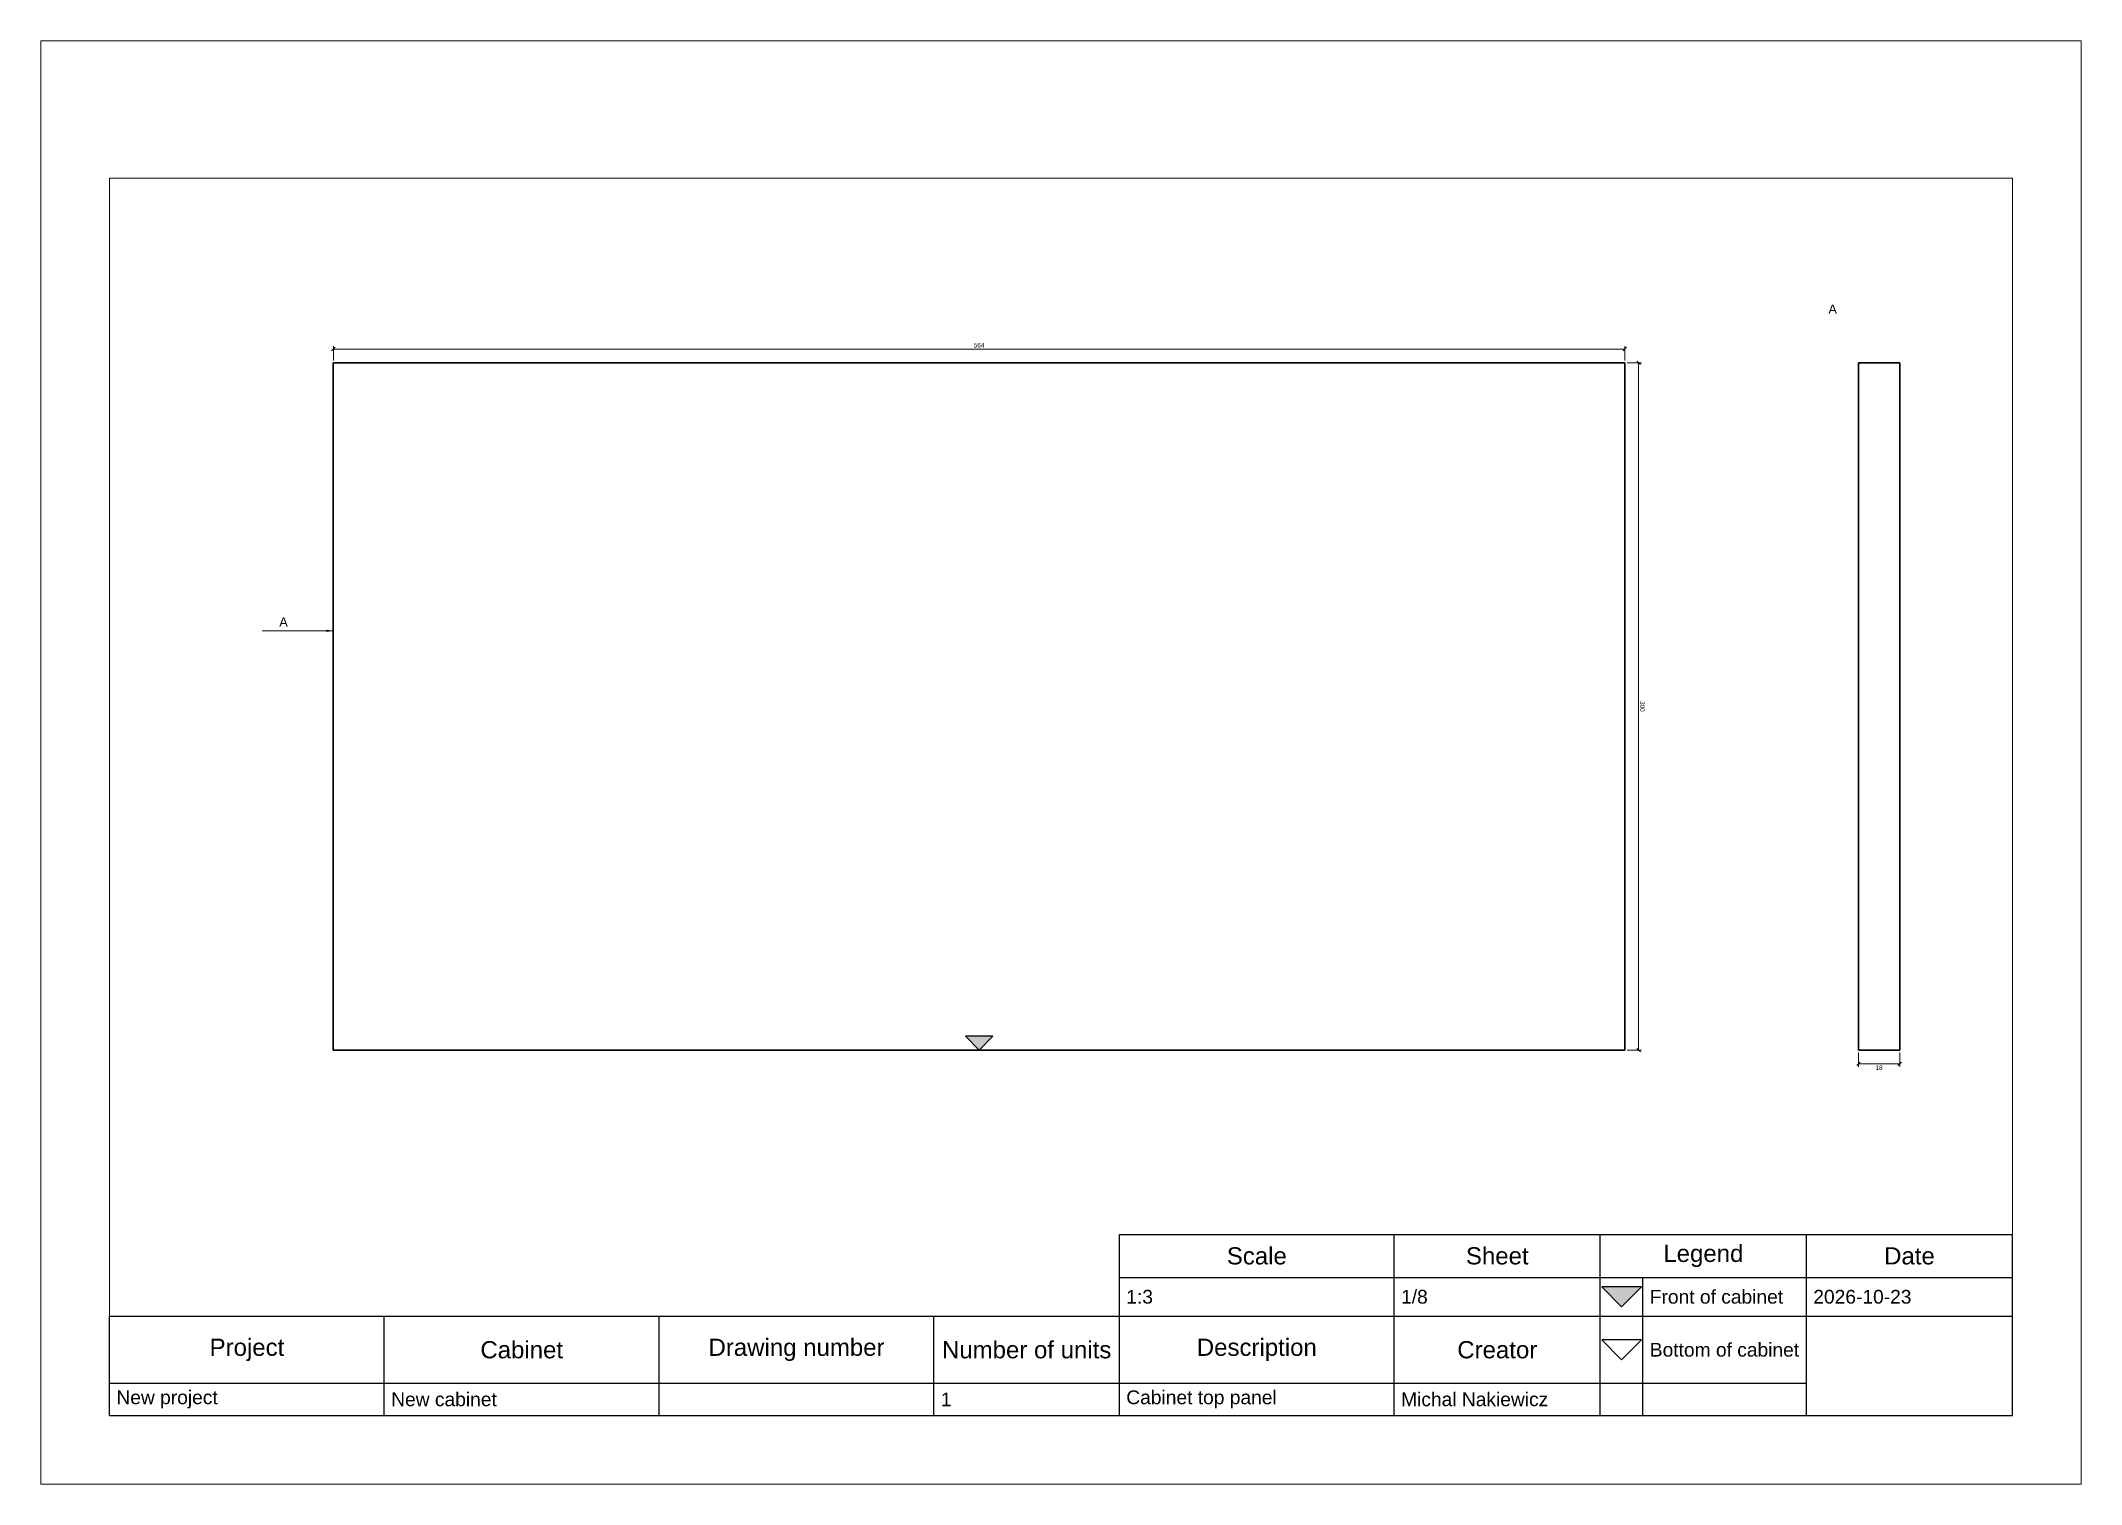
# Paper-space layout 'Cabinet top panel' of a CAD drawing. Header units: millimetres. Extents: x -2 to 889, y -2 to 628.
import ezdxf

# ---------------------------------------------------------------- set-up
doc = ezdxf.new("R2010")
doc.units = ezdxf.units.MM
doc.layers.get('0').update_dxf_attribs({"true_color": 0xc2ced6})
doc.layers.add('New project_New cabinet_Cabinet top panel_View from above', color=1, linetype='Continuous', true_color=0xff0000)
doc.layers.add('New project_New cabinet_Cabinet top panel_View from left', color=1, linetype='Continuous', true_color=0xff0000)
doc.layers.add('TitleBlock', color=7, linetype='Continuous')
doc.styles.add('Blum_Dimension', font='arial.ttf', dxfattribs={"height": 2})
doc.styles.add('Blum_Titleblock_Header', font='arial.ttf', dxfattribs={"height": 2.5})
doc.styles.add('Blum_Titleblock_Value', font='arial.ttf', dxfattribs={"height": 2})
doc.styles.add('Blum_ViewInfo', font='arial.ttf', dxfattribs={"height": 4})
doc.dimstyles.new('Blum_Default', dxfattribs={"dimtxt": 2, "dimasz": 1.5, "dimexe": 1.25, "dimexo": 1, "dimtad": 1, "dimtxsty": 'Blum_Dimension', "dimblk": 'OBLIQUE', "dimcen": 2, "dimadec": 0, "dimazin": 2, "dimtfac": 1, "dimtix": 1, "dimtmove": 0, "dimatfit": 3, "dimfxl": 0, "dimlwd": 5, "dimlwe": 5, "dimarcsym": 0})
doc.dimstyles.new('Blum_ViewInfo', dxfattribs={"dimtxt": 4, "dimasz": 3, "dimexe": 1.25, "dimexo": 1, "dimtad": 1, "dimtxsty": 'Blum_ViewInfo', "dimblk": 'OBLIQUE', "dimcen": 0, "dimadec": 0, "dimazin": 2, "dimtfac": 1, "dimtofl": 0, "dimtmove": 0, "dimatfit": 2, "dimfxl": 0, "dimlwd": 20, "dimlwe": 20, "dimarcsym": 0})

# ---------------------------------------------------------------- blocks, each defined once
blk = doc.blocks.new('Blum_Trinagle_Outline')
blk.add_lwpolyline([(0, 0), (2, 2), (-2, 2)], close=True)
blk = doc.blocks.new('Blum_Trinagle_Filled')
h = blk.add_hatch(color=256)
h.dxf.hatch_style = 1
h.paths.add_polyline_path([(2, 2), (-2, 2), (0, 0)])
blk.add_lwpolyline([(0, 0), (2, 2), (-2, 2)], close=True)
blk = doc.blocks.new('*T11')
at = {"layer": 'TitleBlock', "color": 0, "linetype": 'ByBlock', "lineweight": -2, "transparency": 16777216}
for p, q in [((147, 26.32), (277, 26.32)), ((147, 0), (147, 26.32)), ((187, 0), (187, 26.32)), ((217, 0), (217, 26.32)), ((247, 0), (247, 26.32)), ((277, 0), (277, 26.32)), ((147, 20.08), (277, 20.08)), ((223.2, 0), (223.2, 20.08)), ((0, 14.42), (277, 14.42)), ((0, 0), (0, 14.42)), ((40, 0), (40, 14.42)), ((80, 0), (80, 14.42)), ((120, 0), (120, 14.42)), ((0, 4.67), (247, 4.67)), ((0, 0), (277, 0))]:
    blk.add_line(p, q, dxfattribs=at)
at = {"layer": 'TitleBlock', "color": 0, "lineweight": 0, "transparency": 16777216, "xscale": 1.45, "yscale": 1.45, "zscale": 1.45}
for name, p in [('Blum_Trinagle_Filled', (220.1, 15.8)), ('Blum_Trinagle_Outline', (220.1, 8.09))]:
    blk.add_blockref(name, p, dxfattribs=at)
at = {"layer": 'TitleBlock', "color": 0, "lineweight": 0, "transparency": 16777216}
for s, insert, char_height, width, attachment_point, style in [('Scale', (167, 23.2), 2.5, 37, 5, 'Blum_Titleblock_Header'), ('Sheet', (202, 23.2), 2.5, 27, 5, 'Blum_Titleblock_Header'), ('Legend', (232, 23.2), 2.5, 27, 5, 'Blum_Titleblock_Header'), ('Date', (262, 23.2), 2.5, 27, 5, 'Blum_Titleblock_Header'), ('1:3', (148, 17.25), 2, 38, 4, 'Blum_Titleblock_Value'), ('1/8', (188, 17.25), 2, 28, 4, 'Blum_Titleblock_Value'), ('Front of cabinet', (224.2, 17.25), 2, 21.8, 4, 'Blum_Titleblock_Value'), ('2026-10-23', (248, 17.25), 2, 28, 4, 'Blum_Titleblock_Value'), ('Project', (20, 9.54), 2.5, 37, 5, 'Blum_Titleblock_Header'), ('Cabinet', (60, 9.54), 2.5, 37, 5, 'Blum_Titleblock_Header'), ('Drawing number', (100, 9.54), 2.5, 37, 5, 'Blum_Titleblock_Header'), ('Number of units', (133.5, 9.54), 2.5, 24, 5, 'Blum_Titleblock_Header'), ('Description', (167, 9.54), 2.5, 37, 5, 'Blum_Titleblock_Header'), ('Creator', (202, 9.54), 2.5, 27, 5, 'Blum_Titleblock_Header'), ('Bottom of cabinet', (224.2, 9.54), 2, 21.8, 4, 'Blum_Titleblock_Value'), ('New project', (1, 2.33), 2, 38, 4, 'Blum_Titleblock_Value'), ('New cabinet', (41, 2.33), 2, 38, 4, 'Blum_Titleblock_Value'), ('1', (121, 2.33), 2, 25, 4, 'Blum_Titleblock_Value'), ('Cabinet top panel', (148, 2.33), 2, 38, 4, 'Blum_Titleblock_Value'), ('Michal Nakiewicz', (188, 2.33), 2, 28, 4, 'Blum_Titleblock_Value')]:
    blk.add_mtext(s, dxfattribs=dict(at, insert=insert, char_height=char_height, width=width, attachment_point=attachment_point, style=style))
blk = doc.blocks.new('TitleBlock_Cabinet top panel')
at = {"layer": 'TitleBlock', "lineweight": 0, "transparency": 33554684}
for points in [[(-0.79, -0.79, 0), (-0.79, 209.21, 0), (296.21, 209.21, 0), (296.21, -0.79, 0)], [(9.21, 9.21, 0), (9.21, 189.21, 0), (286.21, 189.21, 0), (286.21, 9.21, 0)]]:
    blk.add_polyline3d(points, close=True, dxfattribs=at)
blk.add_blockref('*T11', (9.21, 9.21))
blk = doc.blocks.new('_Oblique')
at = {"color": 0, "linetype": 'ByBlock', "lineweight": -2}
blk.add_line((-0.5, -0.5), (0.5, 0.5), dxfattribs=at)
blk = doc.blocks.new('*D13')
at = {"layer": 'New project_New cabinet_Cabinet top panel_View from left', "color": 0, "lineweight": 5, "transparency": 16777216}
for p, q in [((791.36, 186.1), (791.36, 179.85)), ((791.36, 181.1), (809.36, 181.1)), ((809.36, 186.1), (809.36, 179.85))]:
    blk.add_line(p, q, dxfattribs=at)
at = {"layer": 'New project_New cabinet_Cabinet top panel_View from left', "color": 0, "lineweight": 5, "transparency": 16777216, "xscale": 1.5, "yscale": 1.5, "zscale": 1.5, "rotation": 180}
blk.add_blockref('_Oblique', (791.36, 181.1), dxfattribs=at)
at = {"layer": 'New project_New cabinet_Cabinet top panel_View from left', "color": 0, "lineweight": 5, "transparency": 16777216, "xscale": 1.5, "yscale": 1.5, "zscale": 1.5}
blk.add_blockref('_Oblique', (809.36, 181.1), dxfattribs=at)
at = {"layer": 'New project_New cabinet_Cabinet top panel_View from left', "color": 0, "lineweight": 0, "transparency": 16777216, "insert": (800.36, 179.45), "char_height": 2, "attachment_point": 5, "style": 'Blum_Dimension'}
blk.add_mtext('18', dxfattribs=at)
blk = doc.blocks.new('*D16')
at = {"layer": 'New project_New cabinet_Cabinet top panel_View from above', "color": 0, "lineweight": 5, "transparency": 16777216}
for p, q in [((125.36, 488.1), (125.36, 494.35)), ((125.36, 493.1), (689.36, 493.1)), ((689.36, 488.1), (689.36, 494.35))]:
    blk.add_line(p, q, dxfattribs=at)
at = {"layer": 'New project_New cabinet_Cabinet top panel_View from above', "color": 0, "lineweight": 5, "transparency": 16777216, "xscale": 1.5, "yscale": 1.5, "zscale": 1.5, "rotation": 180}
blk.add_blockref('_Oblique', (125.36, 493.1), dxfattribs=at)
at = {"layer": 'New project_New cabinet_Cabinet top panel_View from above', "color": 0, "lineweight": 5, "transparency": 16777216, "xscale": 1.5, "yscale": 1.5, "zscale": 1.5}
blk.add_blockref('_Oblique', (689.36, 493.1), dxfattribs=at)
at = {"layer": 'New project_New cabinet_Cabinet top panel_View from above', "color": 0, "lineweight": 0, "transparency": 16777216, "insert": (407.36, 494.74), "char_height": 2, "attachment_point": 5, "style": 'Blum_Dimension'}
blk.add_mtext('564', dxfattribs=at)
blk = doc.blocks.new('*D19')
at = {"layer": 'New project_New cabinet_Cabinet top panel_View from above', "color": 0, "lineweight": 5, "transparency": 16777216}
for p, q in [((690.36, 487.1), (696.61, 487.1)), ((695.36, 187.1), (695.36, 487.1)), ((690.36, 187.1), (696.61, 187.1))]:
    blk.add_line(p, q, dxfattribs=at)
at = {"layer": 'New project_New cabinet_Cabinet top panel_View from above', "color": 0, "lineweight": 5, "transparency": 16777216, "xscale": 1.5, "yscale": 1.5, "zscale": 1.5}
for p, rotation in [((695.36, 487.1), 90), ((695.36, 187.1), 270)]:
    blk.add_blockref('_Oblique', p, dxfattribs=dict(at, rotation=rotation))
at = {"layer": 'New project_New cabinet_Cabinet top panel_View from above', "color": 0, "lineweight": 0, "transparency": 16777216, "insert": (697, 337.1), "char_height": 2, "attachment_point": 5, "rotation": 270, "style": 'Blum_Dimension'}
blk.add_mtext('300', dxfattribs=at)

psp = doc.layouts.new('Cabinet top panel')

# ---------------------------------------------------------------- linework, layer by layer
at = {"linetype": 'Continuous', "lineweight": 30, "transparency": 33554684}
for p, q in [((689.357, 487.097), (125.357, 487.097)), ((125.357, 487.097), (125.357, 187.097)), ((689.357, 187.097), (689.357, 487.097)), ((791.357, 487.097), (791.357, 187.097)), ((809.357, 487.097), (791.357, 487.097)), ((809.357, 187.097), (809.357, 487.097)), ((125.357, 187.097), (689.357, 187.097)), ((809.357, 187.097), (791.357, 187.097))]:
    psp.add_line(p, q, dxfattribs=at)

# ---------------------------------------------------------------- block references
at = {"lineweight": 0, "transparency": 33554684, "xscale": 3, "yscale": 3, "zscale": 3}
psp.add_blockref('TitleBlock_Cabinet top panel', (0, 0), dxfattribs=at)
at = {"layer": 'New project_New cabinet_Cabinet top panel_View from above', "lineweight": 0, "transparency": 33554684, "xscale": 3, "yscale": 3, "zscale": 3}
psp.add_blockref('Blum_Trinagle_Filled', (407.357, 187.097), dxfattribs=at)

# ---------------------------------------------------------------- texts
at = {"lineweight": 0, "transparency": 33554684, "char_height": 4, "style": 'Blum_ViewInfo'}
for insert, attachment_point in [((778.232, 508.472), 7), ((105.482, 371.972), 9)]:
    psp.add_mtext('A', dxfattribs=dict(at, insert=insert, attachment_point=attachment_point))

# ---------------------------------------------------------------- dimensions: what is measured, and where the dimension line sits
at = {"layer": 'New project_New cabinet_Cabinet top panel_View from above', "lineweight": 0, "transparency": 33554684}
dim = psp.add_linear_dim(base=(689.357, 493.097), p1=(125.357, 487.097), p2=(689.357, 487.097), dimstyle='Blum_Default', override={"dimscale": 0}, dxfattribs=at)
dim.commit()
dim.dimension.update_dxf_attribs({"geometry": '*D16', "text_midpoint": (407.357, 494.743)})
dim = psp.add_linear_dim(base=(695.357, 487.097), p1=(689.357, 187.097), p2=(689.357, 487.097), angle=90, dimstyle='Blum_Default', override={"dimscale": 0}, dxfattribs=at)
dim.commit()
dim.dimension.update_dxf_attribs({"geometry": '*D19', "text_midpoint": (697.004, 337.097)})
at = {"layer": 'New project_New cabinet_Cabinet top panel_View from left', "lineweight": 0, "transparency": 33554684}
dim = psp.add_linear_dim(base=(809.357, 181.097), p1=(791.357, 187.097), p2=(809.357, 187.097), dimstyle='Blum_Default', override={"dimscale": 0, "dimtad": 4}, dxfattribs=at)
dim.commit()
dim.dimension.update_dxf_attribs({"geometry": '*D13', "text_midpoint": (800.357, 179.45)})

# ---------------------------------------------------------------- leaders
at = {"lineweight": 0, "transparency": 33554684}
psp.add_leader([(125.357, 370.097), (94.276, 370.097)], dimstyle='Blum_ViewInfo', override={"dimscale": 0}, dxfattribs=at)

doc.saveas('drawing.dxf')
